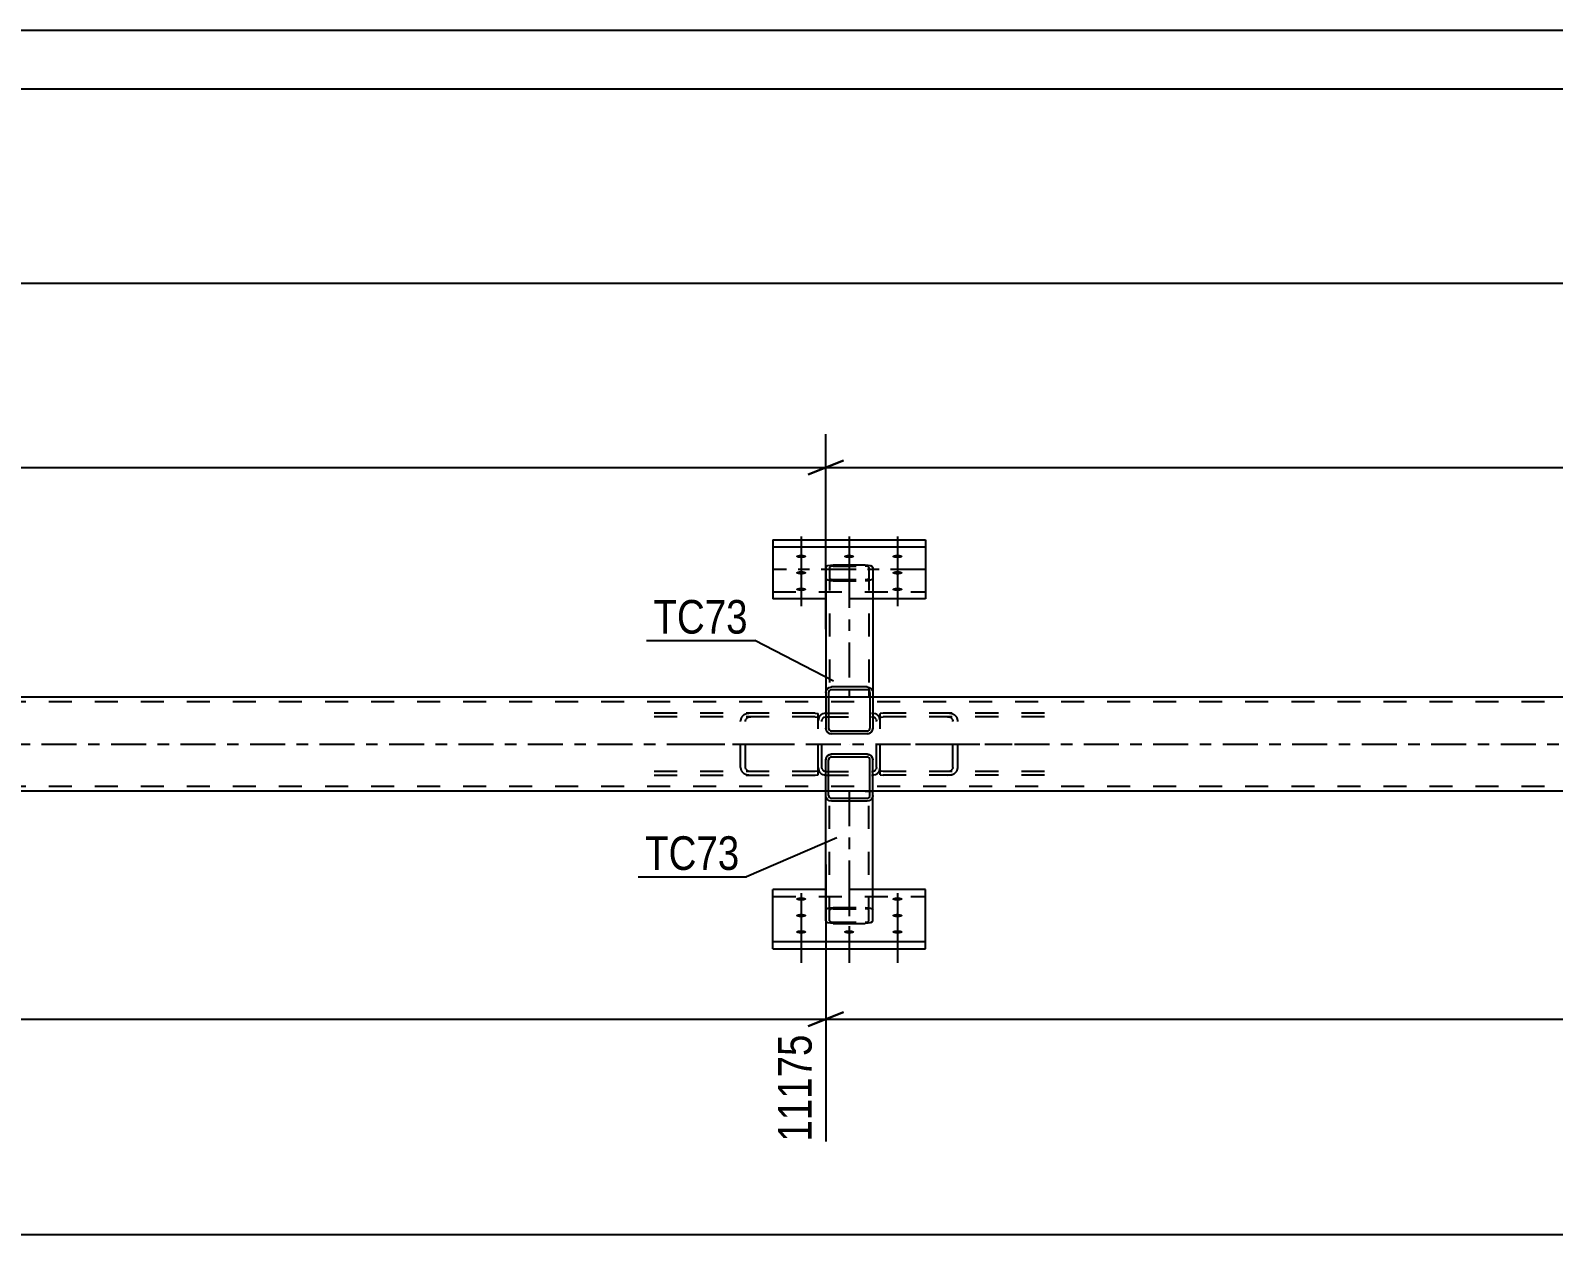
# Model space of a CAD drawing. Header units: millimetres. Extents: x 0 to 1189, y 0 to 841.
# Drawn here: x 399.5 to 529.3, y 738.4 to 841 of the extents above; entities that cross this region are included whole.
import ezdxf

# ---------------------------------------------------------------- set-up
doc = ezdxf.new("R2010")
doc.units = ezdxf.units.MM
doc.linetypes.add('DXK_LINE_DOT2', pattern=[3.9198, 1.9599, -1.9599])
doc.linetypes.add('DXK_LINE_DOT3', pattern=[5.9187, 2.979, -0.9799, 0.9799, -0.9799])
doc.styles.add('Arial Narrow', font='ARIALN.TTF', dxfattribs={"height": 0.2})

# ---------------------------------------------------------------- blocks, each defined once
blk = doc.blocks.new('Unknown-761551702-1163')
at = {"color": 5, "linetype": 'Continuous'}
for p, q in [((1189, 841), (0, 841)), ((1184, 836), (5, 836))]:
    blk.add_line(p, q, dxfattribs=at)
blk = doc.blocks.new('Part-761551702-4189 - 4185')
at = {"color": 2, "linetype": 'Continuous'}
for p, q in [((467.32, 779.04), (467.28, 778.86)), ((467.28, 775.82), (467.28, 778.86)), ((467.42, 779.2), (467.32, 779.04)), ((467.58, 779.3), (467.42, 779.2)), ((467.54, 778.95), (467.52, 778.86)), ((467.52, 775.82), (467.52, 778.86)), ((467.59, 779.03), (467.54, 778.95)), ((467.76, 779.34), (467.58, 779.3)), ((467.67, 779.08), (467.59, 779.03)), ((467.76, 779.1), (467.67, 779.08)), ((470.8, 779.34), (467.76, 779.34)), ((470.8, 779.1), (467.76, 779.1)), ((470.99, 779.3), (470.8, 779.34)), ((470.9, 779.08), (470.8, 779.1)), ((470.97, 779.03), (470.9, 779.08)), ((471.03, 778.95), (470.97, 779.03)), ((471.14, 779.2), (470.99, 779.3)), ((471.04, 778.86), (471.03, 778.95)), ((471.04, 775.82), (471.04, 778.86)), ((471.25, 779.04), (471.14, 779.2)), ((471.28, 778.86), (471.25, 779.04)), ((471.28, 775.82), (471.28, 778.86)), ((467.32, 775.64), (467.28, 775.82)), ((467.42, 775.48), (467.32, 775.64)), ((467.58, 775.38), (467.42, 775.48)), ((467.52, 775.82), (467.54, 775.73)), ((467.54, 775.73), (467.59, 775.65)), ((467.76, 775.34), (467.58, 775.38)), ((467.59, 775.65), (467.67, 775.6)), ((467.67, 775.6), (467.76, 775.58)), ((470.8, 775.58), (467.76, 775.58)), ((470.8, 775.34), (467.76, 775.34)), ((470.8, 775.58), (470.9, 775.6)), ((470.99, 775.38), (470.8, 775.34)), ((470.9, 775.6), (470.97, 775.65)), ((470.97, 775.65), (471.03, 775.73)), ((471.14, 775.48), (470.99, 775.38)), ((471.03, 775.73), (471.04, 775.82)), ((471.25, 775.64), (471.14, 775.48)), ((471.28, 775.82), (471.25, 775.64))]:
    blk.add_line(p, q, dxfattribs=at)
at = {"color": 7, "linetype": 'DXK_LINE_DOT2'}
for p, q in [((467.28, 778.86), (467.32, 779.04)), ((467.58, 779.3), (467.76, 779.34)), ((470.8, 779.34), (470.99, 779.3)), ((471.25, 779.04), (471.28, 778.86)), ((467.52, 776.2), (467.28, 776.2)), ((471.28, 776.2), (471.04, 776.2))]:
    blk.add_line(p, q, dxfattribs=at)
for centre, start, end in [((467.76, 778.86), 112.5, 157.5), ((470.8, 778.86), 22.5, 67.5)]:
    blk.add_arc(centre, 0.48, start, end, dxfattribs=at)
blk = doc.blocks.new('Part-761551702-4190 - 4185')
at = {"color": 2, "linetype": 'Continuous'}
for p, q in [((467.42, 784.94), (467.58, 785.04)), ((467.58, 785.04), (467.76, 785.08)), ((470.8, 785.08), (467.76, 785.08)), ((470.8, 785.08), (470.99, 785.04)), ((470.99, 785.04), (471.14, 784.94)), ((467.28, 784.6), (467.32, 784.78)), ((467.28, 784.6), (467.28, 781.56)), ((467.32, 784.78), (467.42, 784.94)), ((467.54, 784.69), (467.52, 784.6)), ((467.52, 784.6), (467.52, 781.56)), ((467.59, 784.77), (467.54, 784.69)), ((467.67, 784.82), (467.59, 784.77)), ((467.76, 784.84), (467.67, 784.82)), ((470.8, 784.84), (467.76, 784.84)), ((470.89, 784.82), (470.8, 784.84)), ((470.97, 784.77), (470.89, 784.82)), ((471.02, 784.69), (470.97, 784.77)), ((471.04, 784.6), (471.02, 784.69)), ((471.04, 784.6), (471.04, 781.56)), ((471.14, 784.94), (471.25, 784.78)), ((471.25, 784.78), (471.28, 784.6)), ((471.28, 784.6), (471.28, 781.56)), ((467.28, 781.56), (467.32, 781.38)), ((467.32, 781.38), (467.42, 781.22)), ((467.42, 781.22), (467.58, 781.12)), ((467.52, 781.56), (467.54, 781.47)), ((467.54, 781.47), (467.59, 781.39)), ((467.58, 781.12), (467.76, 781.08)), ((467.59, 781.39), (467.67, 781.34)), ((467.67, 781.34), (467.76, 781.32)), ((470.8, 781.32), (467.76, 781.32)), ((470.8, 781.08), (467.76, 781.08)), ((470.8, 781.32), (470.89, 781.34)), ((470.8, 781.08), (470.99, 781.12)), ((470.89, 781.34), (470.97, 781.39)), ((470.97, 781.39), (471.02, 781.47)), ((470.99, 781.12), (471.14, 781.22)), ((471.02, 781.47), (471.04, 781.56)), ((471.14, 781.22), (471.25, 781.38)), ((471.25, 781.38), (471.28, 781.56))]:
    blk.add_line(p, q, dxfattribs=at)
at = {"color": 7, "linetype": 'DXK_LINE_DOT2'}
for p, q in [((467.52, 784.2), (467.28, 784.2)), ((471.28, 784.2), (471.04, 784.2)), ((467.32, 781.38), (467.28, 781.56)), ((467.76, 781.08), (467.58, 781.12)), ((470.99, 781.12), (470.8, 781.08)), ((471.28, 781.56), (471.25, 781.38))]:
    blk.add_line(p, q, dxfattribs=at)
for centre, start, end in [((467.76, 781.56), 202.5, 247.5), ((470.8, 781.56), 292.5, 337.5)]:
    blk.add_arc(centre, 0.48, start, end, dxfattribs=at)
blk = doc.blocks.new('Part-761551702-4224 - 4185')
at = {"color": 2, "linetype": 'Continuous'}
for p, q in [((462.78, 797.62), (475.78, 797.62)), ((462.78, 797.62), (462.78, 792.57)), ((462.78, 797.01), (475.78, 797.01)), ((475.78, 797.62), (475.78, 792.57)), ((467.28, 792.57), (462.78, 792.57)), ((475.78, 792.57), (471.28, 792.57))]:
    blk.add_line(p, q, dxfattribs=at)
at = {"color": 7, "linetype": 'DXK_LINE_DOT3'}
blk.add_line((475.78, 795.09), (462.78, 795.09), dxfattribs=at)
at = {"color": 7, "linetype": 'DXK_LINE_DOT2'}
for p, q in [((462.78, 793.17), (475.78, 793.17)), ((471.28, 792.57), (467.28, 792.57))]:
    blk.add_line(p, q, dxfattribs=at)
blk = doc.blocks.new('Bolt-761551702-4295 - 4185')
at = {"linetype": 'Continuous'}
for points in [[(465.18, 796.34), (465.28, 796.34), (465.36, 796.33), (465.44, 796.32), (465.51, 796.29), (465.57, 796.27), (465.6, 796.24), (465.62, 796.21), (465.62, 796.18), (465.6, 796.15), (465.57, 796.12), (465.51, 796.09), (465.44, 796.07), (465.36, 796.06), (465.28, 796.05), (465.18, 796.04), (465.09, 796.05), (465.01, 796.06), (464.93, 796.07), (464.86, 796.09), (464.8, 796.12), (464.77, 796.15), (464.75, 796.18), (464.75, 796.21), (464.77, 796.24), (464.8, 796.27), (464.86, 796.29), (464.93, 796.32), (465.01, 796.33), (465.09, 796.34)], [(469.26, 796.34), (469.36, 796.34), (469.44, 796.33), (469.52, 796.32), (469.59, 796.29), (469.65, 796.27), (469.68, 796.24), (469.7, 796.21), (469.7, 796.18), (469.68, 796.15), (469.65, 796.12), (469.59, 796.09), (469.52, 796.07), (469.44, 796.06), (469.36, 796.05), (469.26, 796.04), (469.17, 796.05), (469.09, 796.06), (469.01, 796.07), (468.94, 796.09), (468.88, 796.12), (468.85, 796.15), (468.83, 796.18), (468.83, 796.21), (468.85, 796.24), (468.88, 796.27), (468.94, 796.29), (469.01, 796.32), (469.09, 796.33), (469.17, 796.34)], [(473.38, 796.34), (473.48, 796.34), (473.56, 796.33), (473.64, 796.32), (473.71, 796.29), (473.77, 796.27), (473.8, 796.24), (473.82, 796.21), (473.82, 796.18), (473.8, 796.15), (473.77, 796.12), (473.71, 796.09), (473.64, 796.07), (473.56, 796.06), (473.48, 796.05), (473.38, 796.04), (473.29, 796.05), (473.21, 796.06), (473.13, 796.07), (473.06, 796.09), (473, 796.12), (472.97, 796.15), (472.95, 796.18), (472.95, 796.21), (472.97, 796.24), (473, 796.27), (473.06, 796.29), (473.13, 796.32), (473.21, 796.33), (473.29, 796.34)], [(465.18, 794.95), (465.28, 794.95), (465.36, 794.94), (465.44, 794.92), (465.51, 794.9), (465.57, 794.87), (465.6, 794.85), (465.62, 794.81), (465.62, 794.78), (465.6, 794.75), (465.57, 794.72), (465.51, 794.7), (465.44, 794.68), (465.36, 794.66), (465.28, 794.65), (465.18, 794.65), (465.09, 794.65), (465.01, 794.66), (464.93, 794.68), (464.86, 794.7), (464.8, 794.72), (464.77, 794.75), (464.75, 794.78), (464.75, 794.81), (464.77, 794.85), (464.8, 794.87), (464.86, 794.9), (464.93, 794.92), (465.01, 794.94), (465.09, 794.95)], [(473.38, 794.95), (473.48, 794.95), (473.56, 794.94), (473.64, 794.92), (473.71, 794.9), (473.77, 794.87), (473.8, 794.85), (473.82, 794.81), (473.82, 794.78), (473.8, 794.75), (473.77, 794.72), (473.71, 794.7), (473.64, 794.68), (473.56, 794.66), (473.48, 794.65), (473.38, 794.65), (473.29, 794.65), (473.21, 794.66), (473.13, 794.68), (473.06, 794.7), (473, 794.72), (472.97, 794.75), (472.95, 794.78), (472.95, 794.81), (472.97, 794.85), (473, 794.87), (473.06, 794.9), (473.13, 794.92), (473.21, 794.94), (473.29, 794.95)], [(465.18, 793.54), (465.28, 793.54), (465.36, 793.53), (465.44, 793.51), (465.51, 793.49), (465.57, 793.46), (465.6, 793.44), (465.62, 793.41), (465.62, 793.37), (465.6, 793.34), (465.57, 793.31), (465.51, 793.29), (465.44, 793.27), (465.36, 793.25), (465.28, 793.24), (465.18, 793.24), (465.09, 793.24), (465.01, 793.25), (464.93, 793.27), (464.86, 793.29), (464.8, 793.31), (464.77, 793.34), (464.75, 793.37), (464.75, 793.41), (464.77, 793.44), (464.8, 793.46), (464.86, 793.49), (464.93, 793.51), (465.01, 793.53), (465.09, 793.54)], [(473.38, 793.54), (473.48, 793.54), (473.56, 793.53), (473.64, 793.51), (473.71, 793.49), (473.77, 793.46), (473.8, 793.44), (473.82, 793.41), (473.82, 793.37), (473.8, 793.34), (473.77, 793.31), (473.71, 793.29), (473.64, 793.27), (473.56, 793.25), (473.48, 793.24), (473.38, 793.24), (473.29, 793.24), (473.21, 793.25), (473.13, 793.27), (473.06, 793.29), (473, 793.31), (472.97, 793.34), (472.95, 793.37), (472.95, 793.41), (472.97, 793.44), (473, 793.46), (473.06, 793.49), (473.13, 793.51), (473.21, 793.53), (473.29, 793.54)]]:
    blk.add_hatch(color=1, dxfattribs=at).paths.add_polyline_path(points)
at = {"color": 1, "linetype": 'Continuous'}
for p, q in [((465.18, 797.89), (465.18, 794.77)), ((469.26, 797.89), (469.26, 794.77)), ((473.38, 797.89), (473.38, 794.77)), ((465.18, 796.49), (465.18, 793.37)), ((473.38, 796.49), (473.38, 793.37)), ((465.18, 795.08), (465.18, 791.96)), ((473.38, 795.08), (473.38, 791.96))]:
    blk.add_line(p, q, dxfattribs=at)
at = {"color": 1, "linetype": 'DXK_LINE_DOT2'}
blk.add_line((469.26, 795.08), (469.26, 791.96), dxfattribs=at)
blk = doc.blocks.new('Part-761551702-4360 - 4185')
at = {"color": 7, "linetype": 'DXK_LINE_DOT2'}
for p, q in [((467.28, 775.82), (467.28, 776.2)), ((467.52, 776.2), (467.28, 776.2)), ((467.6, 765.14), (467.6, 776.2)), ((470.64, 776.2), (471.28, 776.2)), ((470.87, 776.2), (470.89, 776.2)), ((470.94, 776.2), (470.96, 776.2)), ((470.96, 765.14), (470.96, 776.2)), ((471.28, 775.82), (471.28, 776.2)), ((467.28, 766.07), (467.33, 766.16)), ((467.33, 766.16), (467.47, 766.23)), ((467.47, 766.23), (467.68, 766.27)), ((467.63, 766.11), (467.6, 766.07)), ((467.7, 766.15), (467.63, 766.11)), ((467.68, 766.27), (467.92, 766.29)), ((467.8, 766.17), (467.7, 766.15)), ((467.92, 766.18), (467.8, 766.17)), ((467.92, 766.29), (470.64, 766.29)), ((467.92, 766.18), (470.64, 766.18)), ((470.64, 766.29), (470.89, 766.27)), ((470.77, 766.17), (470.64, 766.18)), ((470.87, 766.15), (470.77, 766.17)), ((470.87, 766.15), (470.89, 766.14)), ((470.89, 766.27), (471.1, 766.23)), ((470.89, 766.14), (470.94, 766.11)), ((470.96, 766.07), (470.94, 766.11)), ((471.1, 766.23), (471.24, 766.16)), ((471.24, 766.16), (471.28, 766.07)), ((467.6, 765.14), (467.63, 765.1)), ((467.63, 765.1), (467.7, 765.06)), ((467.7, 765.06), (467.8, 765.04)), ((467.8, 765.04), (467.92, 765.03)), ((467.92, 765.03), (470.64, 765.03)), ((470.64, 765.03), (470.77, 765.04)), ((470.77, 765.04), (470.87, 765.06)), ((470.87, 765.06), (470.94, 765.1)), ((470.94, 765.1), (470.96, 765.14))]:
    blk.add_line(p, q, dxfattribs=at)
at = {"color": 2, "linetype": 'Continuous'}
for p, q in [((471.04, 776.2), (467.52, 776.2)), ((467.28, 765.14), (467.28, 775.82)), ((471.28, 765.14), (471.28, 775.82)), ((467.33, 765.06), (467.28, 765.14)), ((467.47, 764.99), (467.33, 765.06)), ((467.68, 764.94), (467.47, 764.99)), ((467.92, 764.92), (467.68, 764.94)), ((467.92, 764.92), (470.64, 764.92)), ((470.89, 764.94), (470.64, 764.92)), ((471.1, 764.99), (470.89, 764.94)), ((471.24, 765.06), (471.1, 764.99)), ((471.28, 765.14), (471.24, 765.06))]:
    blk.add_line(p, q, dxfattribs=at)
at = {"color": 7, "linetype": 'DXK_LINE_DOT3'}
blk.add_line((469.28, 776.2), (469.28, 765.61), dxfattribs=at)
blk = doc.blocks.new('Part-761551702-4267 - 4185')
at = {"color": 2, "linetype": 'Continuous'}
for p, q in [((467.28, 795.26), (467.33, 795.34)), ((467.33, 795.34), (467.47, 795.41)), ((467.47, 795.41), (467.68, 795.46)), ((467.68, 795.46), (467.92, 795.48)), ((467.92, 795.48), (470.64, 795.48)), ((470.64, 795.48), (470.89, 795.46)), ((470.89, 795.46), (471.1, 795.41)), ((471.1, 795.41), (471.24, 795.34)), ((471.24, 795.34), (471.28, 795.26)), ((467.28, 795.26), (467.28, 784.6)), ((471.28, 795.26), (471.28, 784.2)), ((471.04, 784.2), (467.52, 784.2))]:
    blk.add_line(p, q, dxfattribs=at)
at = {"color": 7, "linetype": 'DXK_LINE_DOT2'}
for p, q in [((467.7, 795.33), (467.63, 795.3)), ((467.8, 795.36), (467.7, 795.33)), ((467.92, 795.37), (467.8, 795.36)), ((467.92, 795.37), (470.64, 795.37)), ((470.77, 795.36), (470.64, 795.37)), ((470.87, 795.33), (470.77, 795.36)), ((470.94, 795.3), (470.87, 795.33)), ((467.33, 794.24), (467.28, 794.33)), ((467.47, 794.17), (467.33, 794.24)), ((467.68, 794.12), (467.47, 794.17)), ((467.63, 795.3), (467.6, 795.26)), ((467.6, 795.26), (467.6, 784.2)), ((467.6, 794.33), (467.63, 794.28)), ((467.63, 794.28), (467.7, 794.25)), ((467.92, 794.11), (467.68, 794.12)), ((467.7, 794.25), (467.8, 794.23)), ((467.8, 794.23), (467.92, 794.22)), ((467.92, 794.22), (470.64, 794.22)), ((467.92, 794.11), (470.64, 794.11)), ((470.64, 794.22), (470.77, 794.23)), ((470.89, 794.12), (470.64, 794.11)), ((470.77, 794.23), (470.87, 794.25)), ((470.87, 794.25), (470.89, 794.26)), ((470.89, 794.26), (470.94, 794.28)), ((471.1, 794.17), (470.89, 794.12)), ((470.96, 795.26), (470.94, 795.3)), ((470.94, 794.28), (470.96, 794.33)), ((470.96, 795.26), (470.96, 785.05)), ((471.24, 794.24), (471.1, 794.17)), ((471.28, 794.33), (471.24, 794.24)), ((470.96, 785.05), (470.96, 784.2)), ((467.28, 784.6), (467.28, 784.2)), ((467.52, 784.2), (467.28, 784.2)), ((470.94, 784.2), (470.96, 784.2)), ((471.28, 784.2), (471.04, 784.2))]:
    blk.add_line(p, q, dxfattribs=at)
at = {"color": 7, "linetype": 'DXK_LINE_DOT3'}
blk.add_line((469.28, 794.79), (469.28, 784.2), dxfattribs=at)
blk = doc.blocks.new('Part-761551702-4355 - 4185')
at = {"color": 7, "linetype": 'DXK_LINE_DOT2'}
for p, q in [((466.68, 782.44), (466.63, 782.2)), ((467.27, 782.84), (467.03, 782.79)), ((467.15, 782.49), (467.27, 782.52)), ((467.27, 782.84), (471.27, 782.84)), ((467.27, 782.52), (471.27, 782.52)), ((471.52, 782.79), (471.27, 782.84)), ((471.27, 782.52), (471.4, 782.49)), ((471.91, 782.2), (471.87, 782.44)), ((466.63, 778.2), (466.63, 782.2)), ((466.95, 782.2), (466.98, 782.32)), ((466.95, 778.2), (466.95, 782.2)), ((471.57, 782.32), (471.59, 782.2)), ((471.59, 778.2), (471.59, 782.2)), ((471.91, 778.2), (471.91, 782.2)), ((466.63, 778.2), (466.68, 777.95)), ((466.98, 778.08), (466.95, 778.2)), ((467.03, 777.61), (467.27, 777.56)), ((467.27, 777.88), (467.15, 777.9)), ((467.27, 777.88), (471.27, 777.88)), ((467.27, 777.56), (471.27, 777.56)), ((471.4, 777.9), (471.27, 777.88)), ((471.27, 777.56), (471.52, 777.61)), ((471.59, 778.2), (471.57, 778.08)), ((471.87, 777.95), (471.91, 778.2))]:
    blk.add_line(p, q, dxfattribs=at)
at = {"color": 7, "linetype": 'DXK_LINE_DOT3'}
blk.add_line((469.27, 780.2), (469.27, 780.2), dxfattribs=at)
at = {"color": 7, "linetype": 'DXK_LINE_DOT2'}
for centre, radius, start, end in [((467.27, 782.2), 0.64, 112.5, 157.5), ((467.27, 782.2), 0.32, 112.5, 157.5), ((471.27, 782.2), 0.32, 22.5, 67.5), ((471.27, 782.2), 0.64, 22.5, 67.5), ((467.27, 778.2), 0.64, 202.5, 247.5), ((467.27, 778.2), 0.32, 202.5, 247.5), ((471.27, 778.2), 0.32, 292.5, 337.5), ((471.27, 778.2), 0.64, 292.5, 337.5)]:
    blk.add_arc(centre, radius, start, end, dxfattribs=at)
blk = doc.blocks.new('Part-761551702-4369 - 4185')
at = {"color": 7, "linetype": 'DXK_LINE_DOT2'}
for p, q in [((466.38, 782.84), (452.65, 782.84)), ((466.38, 782.52), (452.65, 782.52)), ((460.07, 782.44), (460.01, 782.2)), ((460.89, 782.84), (460.55, 782.79)), ((460.72, 782.49), (460.89, 782.52)), ((466.38, 782.84), (466.63, 782.8)), ((466.38, 782.52), (466.55, 782.49)), ((466.55, 782.49), (466.63, 782.45)), ((466.63, 777.6), (466.63, 782.8)), ((460.01, 778.2), (460.01, 782.2)), ((460.45, 782.2), (460.48, 782.32)), ((460.45, 778.2), (460.45, 782.2)), ((466.38, 777.88), (452.65, 777.88)), ((452.65, 777.56), (466.38, 777.56)), ((460.01, 778.2), (460.07, 777.95)), ((460.48, 778.08), (460.45, 778.2)), ((460.55, 777.61), (460.89, 777.56)), ((460.89, 777.88), (460.72, 777.9)), ((466.55, 777.9), (466.38, 777.88)), ((466.38, 777.56), (466.63, 777.6)), ((466.63, 777.95), (466.55, 777.9))]:
    blk.add_line(p, q, dxfattribs=at)
at = {"color": 7, "linetype": 'DXK_LINE_DOT3'}
blk.add_line((455.39, 780.2), (463.63, 780.2), dxfattribs=at)
at = {"color": 7, "linetype": 'DXK_LINE_DOT2'}
for centre, radius, start, end in [((460.75, 782.01), 0.802, 104.5547, 147.5896), ((460.82, 782.11), 0.401, 104.5547, 147.5896), ((460.75, 778.38), 0.802, 212.4104, 255.4453), ((460.82, 778.29), 0.401, 212.4104, 255.4453)]:
    blk.add_arc(centre, radius, start, end, dxfattribs=at)
blk = doc.blocks.new('Part-761551702-4372 - 4185')
at = {"color": 7, "linetype": 'DXK_LINE_DOT2'}
for p, q in [((472.17, 782.84), (471.91, 782.8)), ((471.91, 777.6), (471.91, 782.8)), ((471.91, 782.45), (472, 782.49)), ((472, 782.49), (472.17, 782.52)), ((485.9, 782.84), (472.17, 782.84)), ((485.9, 782.52), (472.17, 782.52)), ((478, 782.79), (477.66, 782.84)), ((477.66, 782.52), (477.83, 782.49)), ((478.54, 782.2), (478.47, 782.44)), ((478.07, 782.32), (478.1, 782.2)), ((478.1, 778.2), (478.1, 782.2)), ((478.54, 778.2), (478.54, 782.2)), ((472, 777.9), (471.91, 777.95)), ((471.91, 777.6), (472.17, 777.56)), ((472.17, 777.88), (472, 777.9)), ((485.9, 777.88), (472.17, 777.88)), ((485.9, 777.56), (472.17, 777.56)), ((477.83, 777.9), (477.66, 777.88)), ((477.66, 777.56), (478, 777.61)), ((478.1, 778.2), (478.07, 778.08)), ((478.47, 777.95), (478.54, 778.2))]:
    blk.add_line(p, q, dxfattribs=at)
at = {"color": 7, "linetype": 'DXK_LINE_DOT3'}
blk.add_line((474.92, 780.2), (483.16, 780.2), dxfattribs=at)
at = {"color": 7, "linetype": 'DXK_LINE_DOT2'}
for centre, radius, start, end in [((477.73, 782.11), 0.401, 32.4104, 75.4453), ((477.8, 782.01), 0.802, 32.4104, 75.4453), ((477.73, 778.29), 0.401, 284.5547, 327.5896), ((477.8, 778.38), 0.802, 284.5547, 327.5896)]:
    blk.add_arc(centre, radius, start, end, dxfattribs=at)
blk = doc.blocks.new('Part-761551702-4383 - 4185')
at = {"color": 7, "linetype": 'DXK_LINE_DOT2'}
for p, q in [((1077.27, 783.8), (98.63, 783.8)), ((471.28, 784.2), (467.28, 784.2)), ((1077.27, 776.6), (98.63, 776.6)), ((471.28, 776.2), (467.28, 776.2))]:
    blk.add_line(p, q, dxfattribs=at)
at = {"color": 2, "linetype": 'Continuous'}
for p, q in [((467.28, 784.2), (231.28, 784.2)), ((707.27, 784.2), (471.28, 784.2)), ((467.28, 776.2), (231.28, 776.2)), ((707.27, 776.2), (471.28, 776.2))]:
    blk.add_line(p, q, dxfattribs=at)
at = {"color": 7, "linetype": 'DXK_LINE_DOT3'}
blk.add_line((98.63, 780.2), (1077.27, 780.2), dxfattribs=at)
blk = doc.blocks.new('Bolt-761551702-4394 - 4185')
at = {"linetype": 'Continuous'}
for points in [[(465.18, 766.86), (465.09, 766.86), (465.01, 766.87), (464.93, 766.89), (464.86, 766.91), (464.8, 766.93), (464.77, 766.96), (464.75, 766.99), (464.75, 767.02), (464.77, 767.06), (464.8, 767.08), (464.86, 767.11), (464.93, 767.13), (465.01, 767.15), (465.09, 767.16), (465.18, 767.16), (465.28, 767.16), (465.36, 767.15), (465.44, 767.13), (465.51, 767.11), (465.57, 767.08), (465.6, 767.06), (465.62, 767.02), (465.62, 766.99), (465.6, 766.96), (465.57, 766.93), (465.51, 766.91), (465.44, 766.89), (465.36, 766.87), (465.28, 766.86)], [(473.38, 766.86), (473.29, 766.86), (473.21, 766.87), (473.13, 766.89), (473.06, 766.91), (473, 766.93), (472.97, 766.96), (472.95, 766.99), (472.95, 767.02), (472.97, 767.06), (473, 767.08), (473.06, 767.11), (473.13, 767.13), (473.21, 767.15), (473.29, 767.16), (473.38, 767.16), (473.48, 767.16), (473.56, 767.15), (473.64, 767.13), (473.71, 767.11), (473.77, 767.08), (473.8, 767.06), (473.82, 767.02), (473.82, 766.99), (473.8, 766.96), (473.77, 766.93), (473.71, 766.91), (473.64, 766.89), (473.56, 766.87), (473.48, 766.86)], [(465.18, 765.45), (465.09, 765.45), (465.01, 765.46), (464.93, 765.48), (464.86, 765.5), (464.8, 765.52), (464.77, 765.55), (464.75, 765.58), (464.75, 765.62), (464.77, 765.65), (464.8, 765.68), (464.86, 765.7), (464.93, 765.72), (465.01, 765.74), (465.09, 765.75), (465.18, 765.75), (465.28, 765.75), (465.36, 765.74), (465.44, 765.72), (465.51, 765.7), (465.57, 765.68), (465.6, 765.65), (465.62, 765.62), (465.62, 765.58), (465.6, 765.55), (465.57, 765.52), (465.51, 765.5), (465.44, 765.48), (465.36, 765.46), (465.28, 765.45)], [(473.38, 765.45), (473.29, 765.45), (473.21, 765.46), (473.13, 765.48), (473.06, 765.5), (473, 765.52), (472.97, 765.55), (472.95, 765.58), (472.95, 765.62), (472.97, 765.65), (473, 765.68), (473.06, 765.7), (473.13, 765.72), (473.21, 765.74), (473.29, 765.75), (473.38, 765.75), (473.48, 765.75), (473.56, 765.74), (473.64, 765.72), (473.71, 765.7), (473.77, 765.68), (473.8, 765.65), (473.82, 765.62), (473.82, 765.58), (473.8, 765.55), (473.77, 765.52), (473.71, 765.5), (473.64, 765.48), (473.56, 765.46), (473.48, 765.45)], [(465.18, 764.05), (465.09, 764.06), (465.01, 764.07), (464.93, 764.08), (464.86, 764.1), (464.8, 764.13), (464.77, 764.16), (464.75, 764.19), (464.75, 764.22), (464.77, 764.25), (464.8, 764.28), (464.86, 764.31), (464.93, 764.33), (465.01, 764.34), (465.09, 764.35), (465.18, 764.36), (465.28, 764.35), (465.36, 764.34), (465.44, 764.33), (465.51, 764.31), (465.57, 764.28), (465.6, 764.25), (465.62, 764.22), (465.62, 764.19), (465.6, 764.16), (465.57, 764.13), (465.51, 764.1), (465.44, 764.08), (465.36, 764.07), (465.28, 764.06)], [(469.26, 764.05), (469.17, 764.06), (469.09, 764.07), (469.01, 764.08), (468.94, 764.1), (468.88, 764.13), (468.85, 764.16), (468.83, 764.19), (468.83, 764.22), (468.85, 764.25), (468.88, 764.28), (468.94, 764.31), (469.01, 764.33), (469.09, 764.34), (469.17, 764.35), (469.26, 764.36), (469.36, 764.35), (469.44, 764.34), (469.52, 764.33), (469.59, 764.31), (469.65, 764.28), (469.68, 764.25), (469.7, 764.22), (469.7, 764.19), (469.68, 764.16), (469.65, 764.13), (469.59, 764.1), (469.52, 764.08), (469.44, 764.07), (469.36, 764.06)], [(473.38, 764.05), (473.29, 764.06), (473.21, 764.07), (473.13, 764.08), (473.06, 764.1), (473, 764.13), (472.97, 764.16), (472.95, 764.19), (472.95, 764.22), (472.97, 764.25), (473, 764.28), (473.06, 764.31), (473.13, 764.33), (473.21, 764.34), (473.29, 764.35), (473.38, 764.36), (473.48, 764.35), (473.56, 764.34), (473.64, 764.33), (473.71, 764.31), (473.77, 764.28), (473.8, 764.25), (473.82, 764.22), (473.82, 764.19), (473.8, 764.16), (473.77, 764.13), (473.71, 764.1), (473.64, 764.08), (473.56, 764.07), (473.48, 764.06)]]:
    blk.add_hatch(color=1, dxfattribs=at).paths.add_polyline_path(points)
at = {"color": 1, "linetype": 'Continuous'}
for p, q in [((465.18, 767.5), (465.18, 764.38)), ((473.38, 767.5), (473.38, 764.38)), ((465.18, 766.09), (465.18, 762.97)), ((473.38, 766.09), (473.38, 762.97)), ((465.18, 764.69), (465.18, 761.57)), ((469.26, 764.69), (469.26, 761.57)), ((473.38, 764.69), (473.38, 761.57))]:
    blk.add_line(p, q, dxfattribs=at)
at = {"color": 1, "linetype": 'DXK_LINE_DOT2'}
blk.add_line((469.26, 767.5), (469.26, 764.38), dxfattribs=at)
blk = doc.blocks.new('Part-761551702-4397 - 4185')
at = {"color": 2, "linetype": 'Continuous'}
for p, q in [((462.78, 762.78), (462.78, 767.83)), ((467.28, 767.83), (462.78, 767.83)), ((475.78, 767.83), (471.28, 767.83)), ((475.78, 762.78), (475.78, 767.83)), ((462.78, 763.38), (475.78, 763.38)), ((462.78, 762.78), (475.78, 762.78))]:
    blk.add_line(p, q, dxfattribs=at)
at = {"color": 7, "linetype": 'DXK_LINE_DOT2'}
for p, q in [((462.78, 767.23), (475.78, 767.23)), ((471.28, 767.83), (467.28, 767.83))]:
    blk.add_line(p, q, dxfattribs=at)
blk = doc.blocks.new('StraightDimension-761551702-12502 - 4185')
at = {"color": 7, "linetype": 'Continuous'}
for p, q in [((467.28, 789.99), (467.28, 806.62)), ((468.78, 804.37), (465.78, 803.17)), ((467.28, 803.77), (707.27, 803.77))]:
    blk.add_line(p, q, dxfattribs=at)
blk = doc.blocks.new('StraightDimension-761551702-4447 - 4185')
at = {"color": 7, "linetype": 'Continuous'}
for p, q in [((467.28, 769.95), (467.28, 746.34)), ((227.28, 756.78), (467.28, 756.78)), ((465.78, 756.18), (468.78, 757.38))]:
    blk.add_line(p, q, dxfattribs=at)
at = {"color": 0, "linetype": 'Continuous'}
blk.add_wipeout([(466.68, 756.08), (462.48, 756.08), (462.48, 745.74), (466.68, 745.74)], dxfattribs=at)
at = {"color": 3, "linetype": 'Continuous', "style": 'Arial Narrow'}
blk.add_text('11175', height=2.863, rotation=90.0002, dxfattribs=at).set_placement((466.08, 746.34))
blk = doc.blocks.new('StraightDimension-761551702-4459 - 4185')
at = {"color": 7, "linetype": 'Continuous'}
for p, q in [((467.28, 769.95), (467.28, 746.34)), ((468.78, 757.38), (465.78, 756.18)), ((467.28, 756.78), (707.27, 756.78))]:
    blk.add_line(p, q, dxfattribs=at)
blk = doc.blocks.new('StraightDimension-761551702-4662 - 4185')
at = {"color": 7, "linetype": 'Continuous'}
blk.add_line((84.73, 738.43), (1091.17, 738.43), dxfattribs=at)
blk = doc.blocks.new('StraightDimension-761551702-12503 - 4185')
at = {"color": 7, "linetype": 'Continuous'}
for p, q in [((467.28, 789.99), (467.28, 806.62)), ((227.28, 803.77), (467.28, 803.77)), ((465.78, 803.17), (468.78, 804.37))]:
    blk.add_line(p, q, dxfattribs=at)
blk = doc.blocks.new('StraightDimension-761551702-12778 - 4185')
at = {"color": 7, "linetype": 'Continuous'}
blk.add_line((85.73, 819.48), (1090.17, 819.48), dxfattribs=at)
blk = doc.blocks.new('Mark-761551702-4263 - 4185')
at = {"color": 0}
blk.add_wipeout([(460.64, 789.62), (460.64, 792.62), (452.6, 792.62), (452.6, 789.62)], dxfattribs=at)
blk.add_wipeout([(460.64, 789.62), (460.64, 792.62), (452.6, 792.62), (452.6, 789.62)], dxfattribs=at)
at = {"color": 30, "linetype": 'Continuous'}
for p in [(452, 789.02), (467.95, 785.58)]:
    blk.add_line(p, (461.24, 789.02), dxfattribs=at)
at = {"color": 3, "style": 'Arial Narrow'}
blk.add_text('TC73', height=2.863, dxfattribs=at).set_placement((452.6, 789.62))
blk = doc.blocks.new('Mark-761551702-4356 - 4185')
at = {"color": 0}
blk.add_wipeout([(459.92, 769.49), (459.92, 772.49), (451.89, 772.49), (451.89, 769.49)], dxfattribs=at)
blk.add_wipeout([(459.92, 769.49), (459.92, 772.49), (451.89, 772.49), (451.89, 769.49)], dxfattribs=at)
at = {"color": 30, "linetype": 'Continuous'}
for p in [(468.23, 772.23), (451.29, 768.89)]:
    blk.add_line(p, (460.52, 768.89), dxfattribs=at)
at = {"color": 3, "style": 'Arial Narrow'}
blk.add_text('TC73', height=2.863, dxfattribs=at).set_placement((451.89, 769.49))

msp = doc.modelspace()

# ---------------------------------------------------------------- block references
for name in ['Unknown-761551702-1163', 'Part-761551702-4224 - 4185', 'Bolt-761551702-4295 - 4185', 'Part-761551702-4267 - 4185', 'Part-761551702-4190 - 4185', 'Part-761551702-4383 - 4185', 'Part-761551702-4369 - 4185', 'Part-761551702-4355 - 4185', 'Part-761551702-4372 - 4185', 'Part-761551702-4189 - 4185', 'Part-761551702-4360 - 4185', 'Part-761551702-4397 - 4185', 'Bolt-761551702-4394 - 4185']:
    msp.add_blockref(name, (0, 0))

# ---------------------------------------------------------------- next in the draw order: block references
for name in ['StraightDimension-761551702-12502 - 4185', 'StraightDimension-761551702-4447 - 4185']:
    msp.add_blockref(name, (0, 0))

# ---------------------------------------------------------------- next in the draw order: block references
for name in ['StraightDimension-761551702-12503 - 4185', 'StraightDimension-761551702-4459 - 4185']:
    msp.add_blockref(name, (0, 0))

# ---------------------------------------------------------------- next in the draw order: block references
for name in ['StraightDimension-761551702-12778 - 4185', 'StraightDimension-761551702-4662 - 4185']:
    msp.add_blockref(name, (0, 0))

# ---------------------------------------------------------------- next in the draw order: block references
for name in ['Mark-761551702-4263 - 4185', 'Mark-761551702-4356 - 4185']:
    msp.add_blockref(name, (0, 0))

doc.saveas('drawing.dxf')
